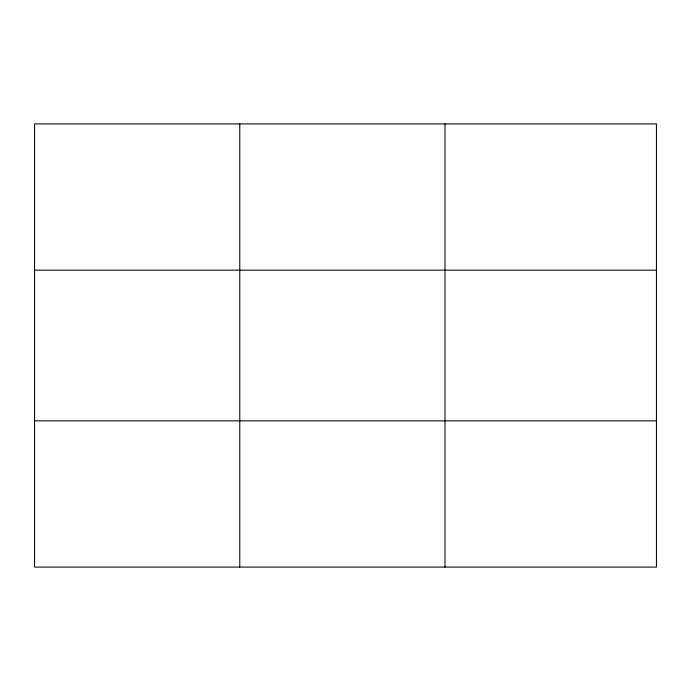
<?xml version="1.0" encoding="UTF-8"?>
<svg xmlns="http://www.w3.org/2000/svg" width="691" height="691" viewBox="0 0 691 691"><rect width="100%" height="100%" fill="white"/><g stroke="black" fill="none" stroke-linecap="round" stroke-linejoin="round"><path stroke-width="1.04" d="M239.777 567.086L239.777 123.914M445.004 567.086L445.004 123.914M34.55 270.164L656.45 270.164M34.55 420.836L656.45 420.836M656.45 518.336L656.45 567.086L34.55 567.086L34.55 123.914L656.45 123.914L656.45 518.336"/></g></svg>
